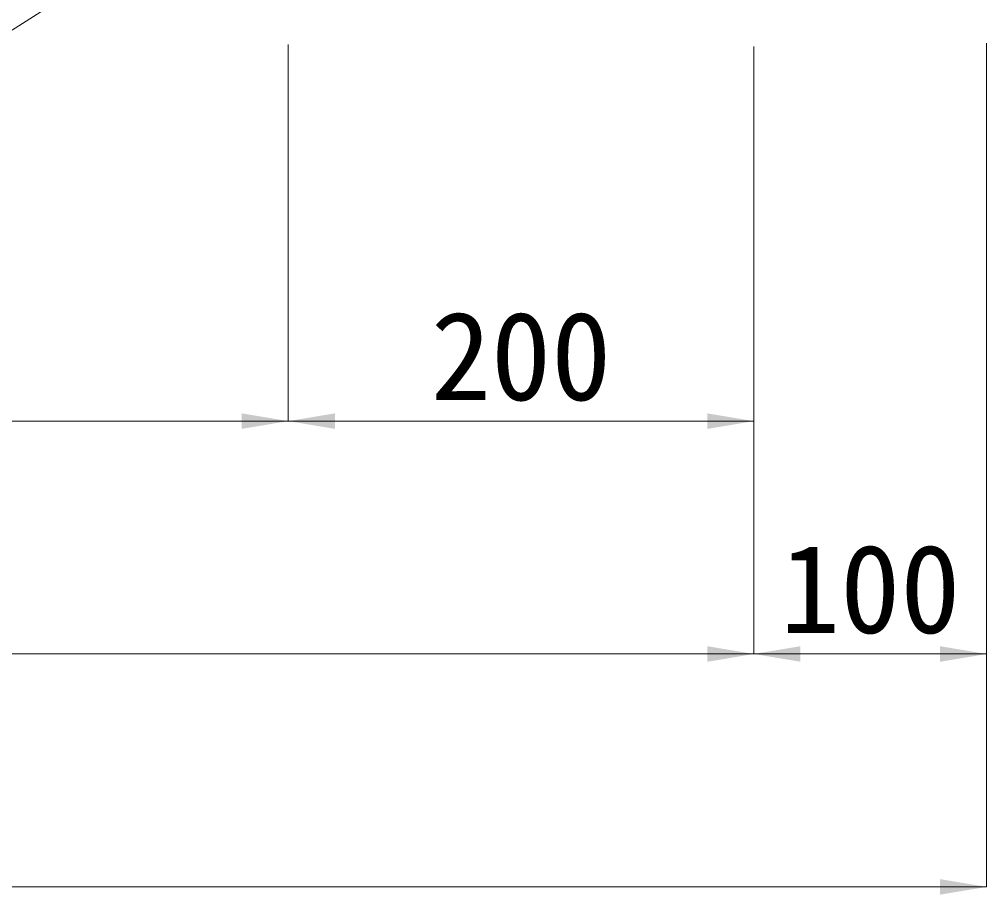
# Model space of a CAD drawing. Units: millimetres at full size. Extents: x 77366 to 106166, y -28085 to 6898.
# Drawn here: x 103675.3 to 104090.8, y -25357.1 to -24981.2 of the extents above; entities that cross this region are included whole.
import ezdxf
from ezdxf.enums import TextEntityAlignment as Align

# ---------------------------------------------------------------- set-up
doc = ezdxf.new("R2010")
doc.units = ezdxf.units.MM
doc.header["$LTSCALE"] = 50
doc.layers.add('寸法線', color=7, linetype='Continuous', lineweight=13)
doc.layers.add('引出線', color=4, linetype='Continuous', lineweight=13)
doc.styles.add('ＭＳ ゴシック', font='')
doc.styles.get('ＭＳ ゴシック').set_extended_font_data('MS Gothic')

# ---------------------------------------------------------------- blocks, each defined once
blk = doc.blocks.new('filled_arrow')
at = {"color": 0, "linetype": 'Continuous', "lineweight": -2}
blk.add_solid([(7.5, 1.25), (0, 0), (7.5, -1.25)], dxfattribs=at)

msp = doc.modelspace()

# ---------------------------------------------------------------- linework, layer by layer
at = {"layer": '寸法線'}
for p, q in [((103790.8, -24991.94), (103790.8, -25153.73)), ((103790.8, -24991.94), (103790.8, -25153.73)), ((104090.8, -24991.49), (104090.8, -25253.73)), ((104090.8, -24991.94), (104090.8, -25353.73)), ((103990.8, -24992.83), (103990.8, -25153.73)), ((103990.8, -24992.83), (103990.8, -25253.73)), ((103990.8, -24992.83), (103990.8, -25253.73)), ((102890.8, -25153.73), (103790.8, -25153.73)), ((103790.8, -25153.73), (103990.8, -25153.73)), ((102690.8, -25253.73), (103990.8, -25253.73)), ((103990.8, -25253.73), (104090.8, -25253.73)), ((102590.8, -25353.73), (104090.8, -25353.73))]:
    msp.add_line(p, q, dxfattribs=at)
at = {"layer": '引出線'}
msp.add_lwpolyline([(103787.07, -24912.65), (103529.55, -25076.35), (103141.33, -25076.35)], dxfattribs=at)

# ---------------------------------------------------------------- block references
at = {"layer": '寸法線', "xscale": 2.67, "yscale": 2.67, "rotation": 180}
for p in [(103790.8, -25153.73), (103990.8, -25153.73), (103990.8, -25253.73), (104090.8, -25253.73), (104090.8, -25353.73)]:
    msp.add_blockref('filled_arrow', p, dxfattribs=at)
at = {"layer": '寸法線', "xscale": 2.67, "yscale": 2.67}
for p in [(103790.8, -25153.73), (103990.8, -25253.73)]:
    msp.add_blockref('filled_arrow', p, dxfattribs=at)

# ---------------------------------------------------------------- texts
at = {"layer": '寸法線', "style": 'ＭＳ ゴシック'}
for s, p in [('200', (103890.8, -25125.73)), ('100', (104040.8, -25225.73))]:
    msp.add_text(s, height=37.98, dxfattribs=at).set_placement(p, align=Align.MIDDLE_CENTER)

doc.saveas('drawing.dxf')
